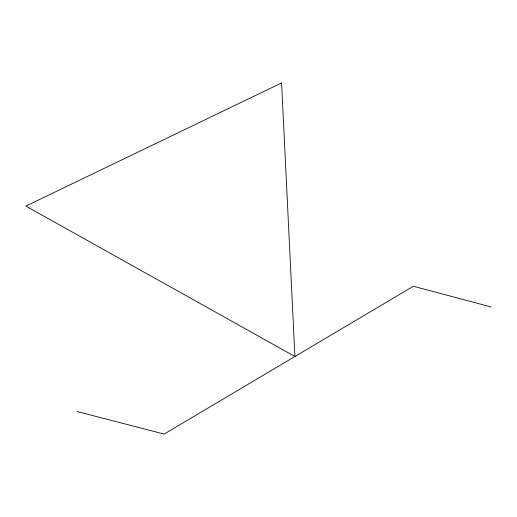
<?xml version="1.0" encoding="UTF-8"?>
<svg xmlns="http://www.w3.org/2000/svg" width="517" height="517" viewBox="0 0 517 517"><rect width="100%" height="100%" fill="white"/><g stroke="black" fill="none" stroke-linecap="round" stroke-linejoin="round"><path stroke-width="0.78" d="M77.02 411.5L164.154 434.073L413.341 286.256L491.15 306.969M281.591 82.927L25.85 206.089L294.923 356.504L281.591 82.927"/></g></svg>
